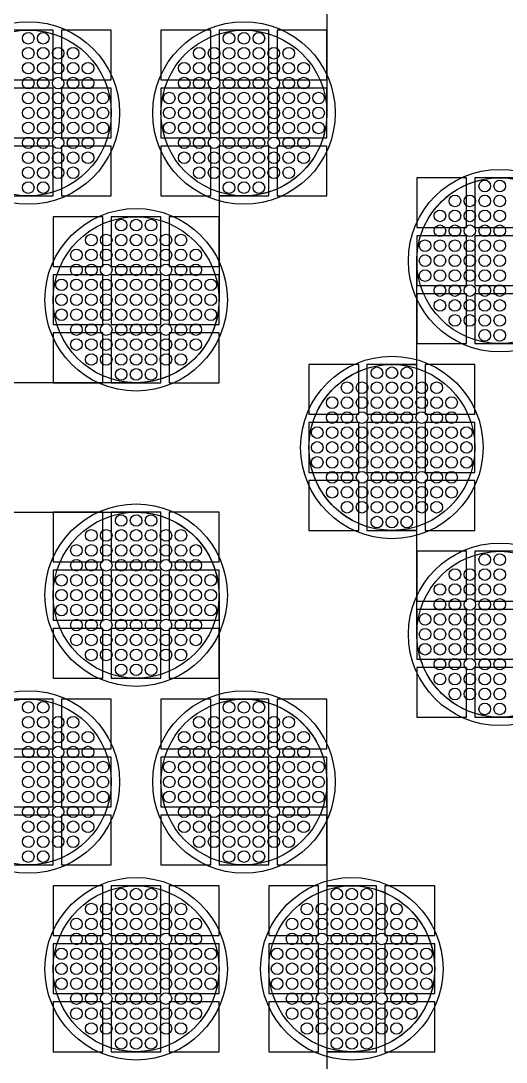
# Model space of a CAD drawing. Extents: x -49 to 54, y -38 to 38.
# Drawn here: x -40.21 to -37.28, y -5.28 to 1 of the extents above; entities that cross this region are included whole.
import ezdxf

# ---------------------------------------------------------------- set-up
doc = ezdxf.new("R2010")
doc.units = 0
for name, color, linetype in [('BACK_LAYER', 5, 'CONTINUOUS'), ('COND_LAYER_LOWER_ELECTRODE', 6, 'CONTINUOUS'), ('CONDUCTIVE_LAYER_BACK_LAYER', 2, 'CONTINUOUS'), ('EMITTER', 3, 'CONTINUOUS'), ('LOWER_ELECTRODE', 1, 'CONTINUOUS')]:
    doc.layers.add(name, color=color, linetype=linetype)

msp = doc.modelspace()

# ---------------------------------------------------------------- linework, layer by layer
at = {"layer": 'BACK_LAYER'}
for points in [[(-40.3139, 0.6451), (-40.0139, 0.6451), (-40.0139, 0.9451), (-40.3139, 0.9451)], [(-39.9639, 0.6451), (-39.6639, 0.6451), (-39.6639, 0.9451), (-39.9639, 0.9451)], [(-39.3639, 0.6451), (-39.0639, 0.6451), (-39.0639, 0.9451), (-39.3639, 0.9451)], [(-39.0139, 0.6451), (-38.7139, 0.6451), (-38.7139, 0.9451), (-39.0139, 0.9451)], [(-38.6639, 0.6451), (-38.3639, 0.6451), (-38.3639, 0.9451), (-38.6639, 0.9451)], [(-40.3139, 0.2951), (-40.0139, 0.2951), (-40.0139, 0.5951), (-40.3139, 0.5951)], [(-39.9639, 0.2951), (-39.6639, 0.2951), (-39.6639, 0.5951), (-39.9639, 0.5951)], [(-39.3639, 0.2951), (-39.0639, 0.2951), (-39.0639, 0.5951), (-39.3639, 0.5951)], [(-39.0139, 0.2951), (-38.7139, 0.2951), (-38.7139, 0.5951), (-39.0139, 0.5951)], [(-38.6639, 0.2951), (-38.3639, 0.2951), (-38.3639, 0.5951), (-38.6639, 0.5951)], [(-40.3139, -0.0549), (-40.0139, -0.0549), (-40.0139, 0.2451), (-40.3139, 0.2451)], [(-39.9639, -0.0549), (-39.6639, -0.0549), (-39.6639, 0.2451), (-39.9639, 0.2451)], [(-39.3639, -0.0549), (-39.0639, -0.0549), (-39.0639, 0.2451), (-39.3639, 0.2451)], [(-39.0139, -0.0549), (-38.7139, -0.0549), (-38.7139, 0.2451), (-39.0139, 0.2451)], [(-38.6639, -0.0549), (-38.3639, -0.0549), (-38.3639, 0.2451), (-38.6639, 0.2451)], [(-37.8221, -0.2451), (-37.5221, -0.2451), (-37.5221, 0.0549), (-37.8221, 0.0549)], [(-37.4721, -0.2451), (-37.1721, -0.2451), (-37.1721, 0.0549), (-37.4721, 0.0549)], [(-40.0139, -0.4807), (-39.7139, -0.4807), (-39.7139, -0.1807), (-40.0139, -0.1807)], [(-39.6639, -0.4807), (-39.3639, -0.4807), (-39.3639, -0.1807), (-39.6639, -0.1807)], [(-39.3139, -0.4807), (-39.0139, -0.4807), (-39.0139, -0.1807), (-39.3139, -0.1807)], [(-37.8221, -0.5951), (-37.5221, -0.5951), (-37.5221, -0.2951), (-37.8221, -0.2951)], [(-37.4721, -0.5951), (-37.1721, -0.5951), (-37.1721, -0.2951), (-37.4721, -0.2951)], [(-40.0139, -0.8307), (-39.7139, -0.8307), (-39.7139, -0.5307), (-40.0139, -0.5307)], [(-39.6639, -0.8307), (-39.3639, -0.8307), (-39.3639, -0.5307), (-39.6639, -0.5307)], [(-39.3139, -0.8307), (-39.0139, -0.8307), (-39.0139, -0.5307), (-39.3139, -0.5307)], [(-37.8221, -0.9451), (-37.5221, -0.9451), (-37.5221, -0.6451), (-37.8221, -0.6451)], [(-37.4721, -0.9451), (-37.1721, -0.9451), (-37.1721, -0.6451), (-37.4721, -0.6451)], [(-40.0139, -1.1807), (-39.7139, -1.1807), (-39.7139, -0.8807), (-40.0139, -0.8807)], [(-39.6639, -1.1807), (-39.3639, -1.1807), (-39.3639, -0.8807), (-39.6639, -0.8807)], [(-39.3139, -1.1807), (-39.0139, -1.1807), (-39.0139, -0.8807), (-39.3139, -0.8807)], [(-38.4721, -1.3709), (-38.1721, -1.3709), (-38.1721, -1.0709), (-38.4721, -1.0709)], [(-38.1221, -1.3709), (-37.8221, -1.3709), (-37.8221, -1.0709), (-38.1221, -1.0709)], [(-37.7721, -1.3709), (-37.4721, -1.3709), (-37.4721, -1.0709), (-37.7721, -1.0709)], [(-38.4721, -1.7209), (-38.1721, -1.7209), (-38.1721, -1.4209), (-38.4721, -1.4209)], [(-38.1221, -1.7209), (-37.8221, -1.7209), (-37.8221, -1.4209), (-38.1221, -1.4209)], [(-37.7721, -1.7209), (-37.4721, -1.7209), (-37.4721, -1.4209), (-37.7721, -1.4209)], [(-38.4721, -2.0709), (-38.1721, -2.0709), (-38.1721, -1.7709), (-38.4721, -1.7709)], [(-38.1221, -2.0709), (-37.8221, -2.0709), (-37.8221, -1.7709), (-38.1221, -1.7709)], [(-37.7721, -2.0709), (-37.4721, -2.0709), (-37.4721, -1.7709), (-37.7721, -1.7709)], [(-40.0139, -2.2611), (-39.7139, -2.2611), (-39.7139, -1.9611), (-40.0139, -1.9611)], [(-39.6639, -2.2611), (-39.3639, -2.2611), (-39.3639, -1.9611), (-39.6639, -1.9611)], [(-39.3139, -2.2611), (-39.0139, -2.2611), (-39.0139, -1.9611), (-39.3139, -1.9611)], [(-37.8221, -2.4968), (-37.5221, -2.4968), (-37.5221, -2.1968), (-37.8221, -2.1968)], [(-37.4721, -2.4968), (-37.1721, -2.4968), (-37.1721, -2.1968), (-37.4721, -2.1968)], [(-40.0139, -2.6111), (-39.7139, -2.6111), (-39.7139, -2.3111), (-40.0139, -2.3111)], [(-39.6639, -2.6111), (-39.3639, -2.6111), (-39.3639, -2.3111), (-39.6639, -2.3111)], [(-39.3139, -2.6111), (-39.0139, -2.6111), (-39.0139, -2.3111), (-39.3139, -2.3111)], [(-37.8221, -2.8468), (-37.5221, -2.8468), (-37.5221, -2.5468), (-37.8221, -2.5468)], [(-37.4721, -2.8468), (-37.1721, -2.8468), (-37.1721, -2.5468), (-37.4721, -2.5468)], [(-40.0139, -2.9611), (-39.7139, -2.9611), (-39.7139, -2.6611), (-40.0139, -2.6611)], [(-39.6639, -2.9611), (-39.3639, -2.9611), (-39.3639, -2.6611), (-39.6639, -2.6611)], [(-39.3139, -2.9611), (-39.0139, -2.9611), (-39.0139, -2.6611), (-39.3139, -2.6611)], [(-37.8221, -3.1968), (-37.5221, -3.1968), (-37.5221, -2.8968), (-37.8221, -2.8968)], [(-37.4721, -3.1968), (-37.1721, -3.1968), (-37.1721, -2.8968), (-37.4721, -2.8968)], [(-40.3139, -3.387), (-40.0139, -3.387), (-40.0139, -3.087), (-40.3139, -3.087)], [(-39.9639, -3.387), (-39.6639, -3.387), (-39.6639, -3.087), (-39.9639, -3.087)], [(-39.3639, -3.387), (-39.0639, -3.387), (-39.0639, -3.087), (-39.3639, -3.087)], [(-39.0139, -3.387), (-38.7139, -3.387), (-38.7139, -3.087), (-39.0139, -3.087)], [(-38.6639, -3.387), (-38.3639, -3.387), (-38.3639, -3.087), (-38.6639, -3.087)], [(-40.3139, -3.737), (-40.0139, -3.737), (-40.0139, -3.437), (-40.3139, -3.437)], [(-39.9639, -3.737), (-39.6639, -3.737), (-39.6639, -3.437), (-39.9639, -3.437)], [(-39.3639, -3.737), (-39.0639, -3.737), (-39.0639, -3.437), (-39.3639, -3.437)], [(-39.0139, -3.737), (-38.7139, -3.737), (-38.7139, -3.437), (-39.0139, -3.437)], [(-38.6639, -3.737), (-38.3639, -3.737), (-38.3639, -3.437), (-38.6639, -3.437)], [(-40.3139, -4.087), (-40.0139, -4.087), (-40.0139, -3.787), (-40.3139, -3.787)], [(-39.9639, -4.087), (-39.6639, -4.087), (-39.6639, -3.787), (-39.9639, -3.787)], [(-39.3639, -4.087), (-39.0639, -4.087), (-39.0639, -3.787), (-39.3639, -3.787)], [(-39.0139, -4.087), (-38.7139, -4.087), (-38.7139, -3.787), (-39.0139, -3.787)], [(-38.6639, -4.087), (-38.3639, -4.087), (-38.3639, -3.787), (-38.6639, -3.787)], [(-40.0139, -4.5128), (-39.7139, -4.5128), (-39.7139, -4.2128), (-40.0139, -4.2128)], [(-39.6639, -4.5128), (-39.3639, -4.5128), (-39.3639, -4.2128), (-39.6639, -4.2128)], [(-39.3139, -4.5128), (-39.0139, -4.5128), (-39.0139, -4.2128), (-39.3139, -4.2128)], [(-38.7139, -4.5128), (-38.4139, -4.5128), (-38.4139, -4.2128), (-38.7139, -4.2128)], [(-38.3639, -4.5128), (-38.0639, -4.5128), (-38.0639, -4.2128), (-38.3639, -4.2128)], [(-38.0139, -4.5128), (-37.7139, -4.5128), (-37.7139, -4.2128), (-38.0139, -4.2128)], [(-40.0139, -4.8628), (-39.7139, -4.8628), (-39.7139, -4.5628), (-40.0139, -4.5628)], [(-39.6639, -4.8628), (-39.3639, -4.8628), (-39.3639, -4.5628), (-39.6639, -4.5628)], [(-39.3139, -4.8628), (-39.0139, -4.8628), (-39.0139, -4.5628), (-39.3139, -4.5628)], [(-38.7139, -4.8628), (-38.4139, -4.8628), (-38.4139, -4.5628), (-38.7139, -4.5628)], [(-38.3639, -4.8628), (-38.0639, -4.8628), (-38.0639, -4.5628), (-38.3639, -4.5628)], [(-38.0139, -4.8628), (-37.7139, -4.8628), (-37.7139, -4.5628), (-38.0139, -4.5628)], [(-40.0139, -5.2128), (-39.7139, -5.2128), (-39.7139, -4.9128), (-40.0139, -4.9128)], [(-39.6639, -5.2128), (-39.3639, -5.2128), (-39.3639, -4.9128), (-39.6639, -4.9128)], [(-39.3139, -5.2128), (-39.0139, -5.2128), (-39.0139, -4.9128), (-39.3139, -4.9128)], [(-38.7139, -5.2128), (-38.4139, -5.2128), (-38.4139, -4.9128), (-38.7139, -4.9128)], [(-38.3639, -5.2128), (-38.0639, -5.2128), (-38.0639, -4.9128), (-38.3639, -4.9128)], [(-38.0139, -5.2128), (-37.7139, -5.2128), (-37.7139, -4.9128), (-38.0139, -4.9128)]]:
    msp.add_lwpolyline(points, close=True, dxfattribs=at)
at = {"layer": 'COND_LAYER_LOWER_ELECTRODE'}
for centre in [(-40.1639, 0.4451), (-38.8639, 0.4451), (-37.3221, -0.4451), (-39.5139, -0.6807), (-37.9721, -1.5709), (-39.5139, -2.4611), (-37.3221, -2.6968), (-40.1639, -3.587), (-38.8639, -3.587), (-39.5139, -4.7128), (-38.2139, -4.7128)]:
    msp.add_circle(centre, 0.55, dxfattribs=at)
at = {"layer": 'CONDUCTIVE_LAYER_BACK_LAYER'}
for points in [[(-38.3639, 1.071), (-38.3639, 0.4451), (-38.3643, 0.4252), (-38.3655, 0.4054), (-38.3675, 0.3856), (-38.3703, 0.3659), (-38.3738, 0.3463), (-38.3781, 0.3269), (-38.3832, 0.3077), (-38.389, 0.2887), (-38.3956, 0.2699), (-38.403, 0.2515), (-38.411, 0.2333), (-38.4198, 0.2154), (-38.4293, 0.198), (-38.4394, 0.1809), (-38.4503, 0.1642), (-38.4618, 0.148), (-38.4739, 0.1322), (-38.4867, 0.117), (-38.5, 0.1022), (-38.5139, 0.088), (-38.5284, 0.0744), (-38.5434, 0.0614), (-38.5589, 0.0489), (-38.5749, 0.0371), (-38.5913, 0.0259), (-38.6082, 0.0154), (-38.6255, 0.0056), (-38.6432, -0.0035), (-38.6612, -0.0119), (-38.6795, -0.0196), (-38.6981, -0.0266), (-38.717, -0.0328), (-38.7361, -0.0383), (-38.7554, -0.043), (-38.7749, -0.0469), (-38.7946, -0.0501), (-38.8143, -0.0524), (-38.8341, -0.054), (-38.854, -0.0548), (-39.0139, -0.0548), (-39.0139, -0.6807), (-39.0143, -0.7006), (-39.0155, -0.7205), (-39.0175, -0.7402), (-39.0203, -0.7599), (-39.0238, -0.7795), (-39.0281, -0.7989), (-39.0332, -0.8181), (-39.039, -0.8371), (-39.0456, -0.8559), (-39.053, -0.8744), (-39.061, -0.8925), (-39.0698, -0.9104), (-39.0793, -0.9279), (-39.0894, -0.9449), (-39.1003, -0.9616), (-39.1118, -0.9778), (-39.1239, -0.9936), (-39.1367, -1.0088), (-39.15, -1.0236), (-39.1639, -1.0378), (-39.1784, -1.0514), (-39.1934, -1.0645), (-39.2089, -1.0769), (-39.2249, -1.0887), (-39.2413, -1.0999), (-39.2582, -1.1104), (-39.2755, -1.1202), (-39.2932, -1.1294), (-39.3112, -1.1378), (-39.3295, -1.1455), (-39.3481, -1.1524), (-39.367, -1.1587), (-39.3861, -1.1641), (-39.4054, -1.1688), (-39.4249, -1.1728), (-39.4446, -1.1759), (-39.4643, -1.1783), (-39.4841, -1.1798), (-39.504, -1.1806), (-42.1239, -1.1806)], [(-37.1721, -3.1967), (-37.332, -3.1967), (-37.3519, -3.1959), (-37.3717, -3.1943), (-37.3914, -3.1919), (-37.4111, -3.1888), (-37.4306, -3.1849), (-37.4499, -3.1802), (-37.469, -3.1747), (-37.4879, -3.1685), (-37.5065, -3.1615), (-37.5248, -3.1538), (-37.5429, -3.1454), (-37.5605, -3.1362), (-37.5778, -3.1264), (-37.5947, -3.1159), (-37.6111, -3.1047), (-37.6271, -3.0929), (-37.6426, -3.0805), (-37.6576, -3.0674), (-37.6721, -3.0538), (-37.686, -3.0396), (-37.6994, -3.0249), (-37.7121, -3.0096), (-37.7242, -2.9939), (-37.7357, -2.9776), (-37.7466, -2.961), (-37.7567, -2.9439), (-37.7662, -2.9264), (-37.775, -2.9086), (-37.7831, -2.8904), (-37.7904, -2.8719), (-37.797, -2.8532), (-37.8028, -2.8342), (-37.8079, -2.8149), (-37.8122, -2.7955), (-37.8158, -2.776), (-37.8185, -2.7563), (-37.8205, -2.7365), (-37.8217, -2.7166), (-37.8221, -2.6968), (-37.8221, -2.0708), (-37.982, -2.0708), (-38.0019, -2.07), (-38.0217, -2.0685), (-38.0414, -2.0661), (-38.0611, -2.0629), (-38.0806, -2.059), (-38.0999, -2.0543), (-38.119, -2.0489), (-38.1379, -2.0426), (-38.1565, -2.0357), (-38.1748, -2.028), (-38.1929, -2.0195), (-38.2105, -2.0104), (-38.2278, -2.0006), (-38.2447, -1.9901), (-38.2611, -1.9789), (-38.2771, -1.9671), (-38.2926, -1.9547), (-38.3076, -1.9416), (-38.3221, -1.928), (-38.336, -1.9138), (-38.3494, -1.899), (-38.3621, -1.8838), (-38.3742, -1.868), (-38.3857, -1.8518), (-38.3966, -1.8351), (-38.4067, -1.8181), (-38.4162, -1.8006), (-38.425, -1.7827), (-38.4331, -1.7646), (-38.4404, -1.7461), (-38.447, -1.7273), (-38.4528, -1.7083), (-38.4579, -1.6891), (-38.4622, -1.6697), (-38.4658, -1.6501), (-38.4685, -1.6304), (-38.4705, -1.6107), (-38.4717, -1.5908), (-38.4721, -1.5709), (-38.4717, -1.5511), (-38.4705, -1.5312), (-38.4685, -1.5114), (-38.4658, -1.4917), (-38.4622, -1.4722), (-38.4579, -1.4528), (-38.4528, -1.4335), (-38.447, -1.4145), (-38.4404, -1.3958), (-38.4331, -1.3773), (-38.425, -1.3591), (-38.4162, -1.3413), (-38.4067, -1.3238), (-38.3966, -1.3067), (-38.3857, -1.2901), (-38.3742, -1.2738), (-38.3621, -1.2581), (-38.3494, -1.2428), (-38.336, -1.2281), (-38.3221, -1.2139), (-38.3076, -1.2002), (-38.2926, -1.1872), (-38.2771, -1.1748), (-38.2611, -1.1629), (-38.2447, -1.1518), (-38.2278, -1.1413), (-38.2105, -1.1314), (-38.1929, -1.1223), (-38.1748, -1.1139), (-38.1565, -1.1062), (-38.1379, -1.0992), (-38.119, -1.093), (-38.0999, -1.0875), (-38.0806, -1.0828), (-38.0611, -1.0789), (-38.0414, -1.0758), (-38.0217, -1.0734), (-38.0019, -1.0718), (-37.982, -1.071), (-37.8221, -1.071), (-37.8221, -0.4451), (-37.8217, -0.4252), (-37.8205, -0.4054), (-37.8185, -0.3856), (-37.8158, -0.3659), (-37.8122, -0.3463), (-37.8079, -0.3269), (-37.8028, -0.3077), (-37.797, -0.2887), (-37.7904, -0.2699), (-37.7831, -0.2515), (-37.775, -0.2333), (-37.7662, -0.2154), (-37.7567, -0.198), (-37.7466, -0.1809), (-37.7357, -0.1642), (-37.7242, -0.148), (-37.7121, -0.1322), (-37.6994, -0.117), (-37.686, -0.1022), (-37.6721, -0.088), (-37.6576, -0.0744), (-37.6426, -0.0614), (-37.6271, -0.0489), (-37.6111, -0.0371), (-37.5947, -0.0259), (-37.5778, -0.0154), (-37.5605, -0.0056), (-37.5429, 0.0035), (-37.5248, 0.0119), (-37.5065, 0.0196), (-37.4879, 0.0266), (-37.469, 0.0328), (-37.4499, 0.0383), (-37.4306, 0.043), (-37.4111, 0.0469), (-37.3914, 0.0501), (-37.3717, 0.0524), (-37.3519, 0.054), (-37.332, 0.0548), (-37.1721, 0.0548)], [(-40.8139, -1.9612), (-39.504, -1.9612), (-39.4841, -1.962), (-39.4643, -1.9636), (-39.4446, -1.966), (-39.4249, -1.9691), (-39.4054, -1.973), (-39.3861, -1.9777), (-39.367, -1.9832), (-39.3481, -1.9894), (-39.3295, -1.9964), (-39.3112, -2.0041), (-39.2932, -2.0125), (-39.2755, -2.0216), (-39.2582, -2.0315), (-39.2413, -2.042), (-39.2249, -2.0531), (-39.2089, -2.0649), (-39.1934, -2.0774), (-39.1784, -2.0904), (-39.1639, -2.1041), (-39.15, -2.1183), (-39.1367, -2.133), (-39.1239, -2.1483), (-39.1118, -2.164), (-39.1003, -2.1802), (-39.0894, -2.1969), (-39.0793, -2.214), (-39.0698, -2.2315), (-39.061, -2.2493), (-39.053, -2.2675), (-39.0456, -2.286), (-39.039, -2.3047), (-39.0332, -2.3237), (-39.0281, -2.3429), (-39.0238, -2.3624), (-39.0203, -2.3819), (-39.0175, -2.4016), (-39.0155, -2.4214), (-39.0143, -2.4412), (-39.0139, -2.4611), (-39.0139, -3.0871), (-38.854, -3.0871), (-38.8341, -3.0878), (-38.8143, -3.0894), (-38.7946, -3.0918), (-38.7749, -3.0949), (-38.7554, -3.0989), (-38.7361, -3.1036), (-38.717, -3.109), (-38.6981, -3.1152), (-38.6795, -3.1222), (-38.6612, -3.1299), (-38.6432, -3.1383), (-38.6255, -3.1475), (-38.6082, -3.1573), (-38.5913, -3.1678), (-38.5749, -3.179), (-38.5589, -3.1908), (-38.5434, -3.2032), (-38.5284, -3.2163), (-38.5139, -3.2299), (-38.5, -3.2441), (-38.4867, -3.2588), (-38.4739, -3.2741), (-38.4618, -3.2899), (-38.4503, -3.3061), (-38.4394, -3.3227), (-38.4293, -3.3398), (-38.4198, -3.3573), (-38.411, -3.3751), (-38.403, -3.3933), (-38.3956, -3.4118), (-38.389, -3.4306), (-38.3832, -3.4496), (-38.3781, -3.4688), (-38.3738, -3.4882), (-38.3703, -3.5078), (-38.3675, -3.5274), (-38.3655, -3.5472), (-38.3643, -3.5671), (-38.3639, -3.587), (-38.3639, -4.2129), (-38.204, -4.2129), (-38.1841, -4.2137), (-38.1643, -4.2153), (-38.1446, -4.2176), (-38.1249, -4.2208), (-38.1054, -4.2247), (-38.0861, -4.2294), (-38.067, -4.2349), (-38.0481, -4.2411), (-38.0295, -4.248), (-38.0112, -4.2557), (-37.9932, -4.2642), (-37.9755, -4.2733), (-37.9582, -4.2831), (-37.9413, -4.2936), (-37.9249, -4.3048), (-37.9089, -4.3166), (-37.8934, -4.3291), (-37.8784, -4.3421), (-37.8639, -4.3557), (-37.85, -4.3699), (-37.8367, -4.3847), (-37.8239, -4.3999), (-37.8118, -4.4157), (-37.8003, -4.4319), (-37.7894, -4.4486), (-37.7793, -4.4657), (-37.7698, -4.4831), (-37.761, -4.501), (-37.753, -4.5192), (-37.7456, -4.5376), (-37.739, -4.5564), (-37.7332, -4.5754), (-37.7281, -4.5946), (-37.7238, -4.614), (-37.7203, -4.6336), (-37.7175, -4.6533), (-37.7155, -4.6731), (-37.7143, -4.6929), (-37.7139, -4.7128), (-37.7143, -4.7327), (-37.7155, -4.7525), (-37.7175, -4.7723), (-37.7203, -4.792), (-37.7238, -4.8116), (-37.7281, -4.831), (-37.7332, -4.8502), (-37.739, -4.8692), (-37.7456, -4.8879), (-37.753, -4.9064), (-37.761, -4.9246), (-37.7698, -4.9424), (-37.7793, -4.9599), (-37.7894, -4.977), (-37.8003, -4.9937), (-37.8118, -5.0099), (-37.8239, -5.0256), (-37.8367, -5.0409), (-37.85, -5.0556), (-37.8639, -5.0698), (-37.8784, -5.0835), (-37.8934, -5.0965), (-37.9089, -5.109), (-37.9249, -5.1208), (-37.9413, -5.1319), (-37.9582, -5.1424), (-37.9755, -5.1523), (-37.9932, -5.1614), (-38.0112, -5.1698), (-38.0295, -5.1775), (-38.0481, -5.1845), (-38.067, -5.1907), (-38.0861, -5.1962), (-38.1054, -5.2009), (-38.1249, -5.2048), (-38.1446, -5.208), (-38.1643, -5.2103), (-38.1841, -5.2119), (-38.204, -5.2127), (-38.3639, -5.2127), (-38.3639, -5.8386)]]:
    msp.add_lwpolyline(points, dxfattribs=at)
at = {"layer": 'EMITTER'}
for centre in [(-40.1639, 0.4451), (-38.8639, 0.4451), (-37.3221, -0.4451), (-39.5139, -0.6807), (-37.9721, -1.5709), (-39.5139, -2.4611), (-37.3221, -2.6968), (-40.1639, -3.587), (-38.8639, -3.587), (-39.5139, -4.7128), (-38.2139, -4.7128)]:
    msp.add_circle(centre, 0.5, dxfattribs=at)
at = {"layer": 'LOWER_ELECTRODE'}
for centre in [(-40.1639, 0.8951), (-40.0739, 0.8951), (-38.9539, 0.8951), (-38.8639, 0.8951), (-38.7739, 0.8951), (-40.1639, 0.8051), (-40.0739, 0.8051), (-39.9839, 0.8051), (-39.8939, 0.8051), (-39.1339, 0.8051), (-39.0439, 0.8051), (-38.9539, 0.8051), (-38.8639, 0.8051), (-38.7739, 0.8051), (-38.6839, 0.8051), (-38.5939, 0.8051), (-40.1639, 0.7151), (-40.0739, 0.7151), (-39.9839, 0.7151), (-39.8939, 0.7151), (-39.8039, 0.7151), (-39.2239, 0.7151), (-39.1339, 0.7151), (-39.0439, 0.7151), (-38.9539, 0.7151), (-38.8639, 0.7151), (-38.7739, 0.7151), (-38.6839, 0.7151), (-38.5939, 0.7151), (-38.5039, 0.7151), (-40.1639, 0.6251), (-40.0739, 0.6251), (-39.9839, 0.6251), (-39.8939, 0.6251), (-39.8039, 0.6251), (-39.2239, 0.6251), (-39.1339, 0.6251), (-39.0439, 0.6251), (-38.9539, 0.6251), (-38.8639, 0.6251), (-38.7739, 0.6251), (-38.6839, 0.6251), (-38.5939, 0.6251), (-38.5039, 0.6251), (-40.1639, 0.5351), (-40.0739, 0.5351), (-39.9839, 0.5351), (-39.8939, 0.5351), (-39.8039, 0.5351), (-39.7139, 0.5351), (-39.3139, 0.5351), (-39.2239, 0.5351), (-39.1339, 0.5351), (-39.0439, 0.5351), (-38.9539, 0.5351), (-38.8639, 0.5351), (-38.7739, 0.5351), (-38.6839, 0.5351), (-38.5939, 0.5351), (-38.5039, 0.5351), (-38.4139, 0.5351), (-40.1639, 0.4451), (-40.0739, 0.4451), (-39.9839, 0.4451), (-39.8939, 0.4451), (-39.8039, 0.4451), (-39.7139, 0.4451), (-39.3139, 0.4451), (-39.2239, 0.4451), (-39.1339, 0.4451), (-39.0439, 0.4451), (-38.9539, 0.4451), (-38.8639, 0.4451), (-38.7739, 0.4451), (-38.6839, 0.4451), (-38.5939, 0.4451), (-38.5039, 0.4451), (-38.4139, 0.4451), (-40.1639, 0.3551), (-40.0739, 0.3551), (-39.9839, 0.3551), (-39.8939, 0.3551), (-39.8039, 0.3551), (-39.7139, 0.3551), (-39.3139, 0.3551), (-39.2239, 0.3551), (-39.1339, 0.3551), (-39.0439, 0.3551), (-38.9539, 0.3551), (-38.8639, 0.3551), (-38.7739, 0.3551), (-38.6839, 0.3551), (-38.5939, 0.3551), (-38.5039, 0.3551), (-38.4139, 0.3551), (-40.1639, 0.2651), (-40.0739, 0.2651), (-39.9839, 0.2651), (-39.8939, 0.2651), (-39.8039, 0.2651), (-39.2239, 0.2651), (-39.1339, 0.2651), (-39.0439, 0.2651), (-38.9539, 0.2651), (-38.8639, 0.2651), (-38.7739, 0.2651), (-38.6839, 0.2651), (-38.5939, 0.2651), (-38.5039, 0.2651), (-40.1639, 0.1751), (-40.0739, 0.1751), (-39.9839, 0.1751), (-39.8939, 0.1751), (-39.8039, 0.1751), (-39.2239, 0.1751), (-39.1339, 0.1751), (-39.0439, 0.1751), (-38.9539, 0.1751), (-38.8639, 0.1751), (-38.7739, 0.1751), (-38.6839, 0.1751), (-38.5939, 0.1751), (-38.5039, 0.1751), (-40.1639, 0.0851), (-40.0739, 0.0851), (-39.9839, 0.0851), (-39.8939, 0.0851), (-39.1339, 0.0851), (-39.0439, 0.0851), (-38.9539, 0.0851), (-38.8639, 0.0851), (-38.7739, 0.0851), (-38.6839, 0.0851), (-38.5939, 0.0851), (-40.1639, -0.0049), (-40.0739, -0.0049), (-38.9539, -0.0049), (-38.8639, -0.0049), (-38.7739, -0.0049), (-37.4121, 0.0049), (-37.3221, 0.0049), (-37.5921, -0.0851), (-37.5021, -0.0851), (-37.4121, -0.0851), (-37.3221, -0.0851), (-37.6821, -0.1751), (-37.5921, -0.1751), (-37.5021, -0.1751), (-37.4121, -0.1751), (-37.3221, -0.1751), (-39.6039, -0.2307), (-39.5139, -0.2307), (-39.4239, -0.2307), (-37.6821, -0.2651), (-37.5921, -0.2651), (-37.5021, -0.2651), (-37.4121, -0.2651), (-37.3221, -0.2651), (-39.7839, -0.3207), (-39.6939, -0.3207), (-39.6039, -0.3207), (-39.5139, -0.3207), (-39.4239, -0.3207), (-39.3339, -0.3207), (-39.2439, -0.3207), (-39.8739, -0.4107), (-39.7839, -0.4107), (-39.6939, -0.4107), (-39.6039, -0.4107), (-39.5139, -0.4107), (-39.4239, -0.4107), (-39.3339, -0.4107), (-39.2439, -0.4107), (-39.1539, -0.4107), (-37.7721, -0.3551), (-37.6821, -0.3551), (-37.5921, -0.3551), (-37.5021, -0.3551), (-37.4121, -0.3551), (-37.3221, -0.3551), (-37.7721, -0.4451), (-37.6821, -0.4451), (-37.5921, -0.4451), (-37.5021, -0.4451), (-37.4121, -0.4451), (-37.3221, -0.4451), (-39.8739, -0.5007), (-39.7839, -0.5007), (-39.6939, -0.5007), (-39.6039, -0.5007), (-39.5139, -0.5007), (-39.4239, -0.5007), (-39.3339, -0.5007), (-39.2439, -0.5007), (-39.1539, -0.5007), (-37.7721, -0.5351), (-37.6821, -0.5351), (-37.5921, -0.5351), (-37.5021, -0.5351), (-37.4121, -0.5351), (-37.3221, -0.5351), (-39.9639, -0.5907), (-39.8739, -0.5907), (-39.7839, -0.5907), (-39.6939, -0.5907), (-39.6039, -0.5907), (-39.5139, -0.5907), (-39.4239, -0.5907), (-39.3339, -0.5907), (-39.2439, -0.5907), (-39.1539, -0.5907), (-39.0639, -0.5907), (-37.6821, -0.6251), (-37.5921, -0.6251), (-37.5021, -0.6251), (-37.4121, -0.6251), (-37.3221, -0.6251), (-39.9639, -0.6807), (-39.8739, -0.6807), (-39.7839, -0.6807), (-39.6939, -0.6807), (-39.6039, -0.6807), (-39.5139, -0.6807), (-39.4239, -0.6807), (-39.3339, -0.6807), (-39.2439, -0.6807), (-39.1539, -0.6807), (-39.0639, -0.6807), (-37.6821, -0.7151), (-37.5921, -0.7151), (-37.5021, -0.7151), (-37.4121, -0.7151), (-37.3221, -0.7151), (-39.9639, -0.7707), (-39.8739, -0.7707), (-39.7839, -0.7707), (-39.6939, -0.7707), (-39.6039, -0.7707), (-39.5139, -0.7707), (-39.4239, -0.7707), (-39.3339, -0.7707), (-39.2439, -0.7707), (-39.1539, -0.7707), (-39.0639, -0.7707), (-37.5921, -0.8051), (-37.5021, -0.8051), (-37.4121, -0.8051), (-37.3221, -0.8051), (-39.8739, -0.8607), (-39.7839, -0.8607), (-39.6939, -0.8607), (-39.6039, -0.8607), (-39.5139, -0.8607), (-39.4239, -0.8607), (-39.3339, -0.8607), (-39.2439, -0.8607), (-39.1539, -0.8607), (-37.4121, -0.8951), (-37.3221, -0.8951), (-39.8739, -0.9507), (-39.7839, -0.9507), (-39.6939, -0.9507), (-39.6039, -0.9507), (-39.5139, -0.9507), (-39.4239, -0.9507), (-39.3339, -0.9507), (-39.2439, -0.9507), (-39.1539, -0.9507), (-39.7839, -1.0407), (-39.6939, -1.0407), (-39.6039, -1.0407), (-39.5139, -1.0407), (-39.4239, -1.0407), (-39.3339, -1.0407), (-39.2439, -1.0407), (-39.6039, -1.1307), (-39.5139, -1.1307), (-39.4239, -1.1307), (-38.0621, -1.1209), (-37.9721, -1.1209), (-37.8821, -1.1209), (-38.2421, -1.2109), (-38.1521, -1.2109), (-38.0621, -1.2109), (-37.9721, -1.2109), (-37.8821, -1.2109), (-37.7921, -1.2109), (-37.7021, -1.2109), (-38.3321, -1.3009), (-38.2421, -1.3009), (-38.1521, -1.3009), (-38.0621, -1.3009), (-37.9721, -1.3009), (-37.8821, -1.3009), (-37.7921, -1.3009), (-37.7021, -1.3009), (-37.6121, -1.3009), (-38.3321, -1.3909), (-38.2421, -1.3909), (-38.1521, -1.3909), (-38.0621, -1.3909), (-37.9721, -1.3909), (-37.8821, -1.3909), (-37.7921, -1.3909), (-37.7021, -1.3909), (-37.6121, -1.3909), (-38.4221, -1.4809), (-38.3321, -1.4809), (-38.2421, -1.4809), (-38.1521, -1.4809), (-38.0621, -1.4809), (-37.9721, -1.4809), (-37.8821, -1.4809), (-37.7921, -1.4809), (-37.7021, -1.4809), (-37.6121, -1.4809), (-37.5221, -1.4809), (-38.4221, -1.5709), (-38.3321, -1.5709), (-38.2421, -1.5709), (-38.1521, -1.5709), (-38.0621, -1.5709), (-37.9721, -1.5709), (-37.8821, -1.5709), (-37.7921, -1.5709), (-37.7021, -1.5709), (-37.6121, -1.5709), (-37.5221, -1.5709), (-38.4221, -1.6609), (-38.3321, -1.6609), (-38.2421, -1.6609), (-38.1521, -1.6609), (-38.0621, -1.6609), (-37.9721, -1.6609), (-37.8821, -1.6609), (-37.7921, -1.6609), (-37.7021, -1.6609), (-37.6121, -1.6609), (-37.5221, -1.6609), (-38.3321, -1.7509), (-38.2421, -1.7509), (-38.1521, -1.7509), (-38.0621, -1.7509), (-37.9721, -1.7509), (-37.8821, -1.7509), (-37.7921, -1.7509), (-37.7021, -1.7509), (-37.6121, -1.7509), (-38.3321, -1.8409), (-38.2421, -1.8409), (-38.1521, -1.8409), (-38.0621, -1.8409), (-37.9721, -1.8409), (-37.8821, -1.8409), (-37.7921, -1.8409), (-37.7021, -1.8409), (-37.6121, -1.8409), (-38.2421, -1.9309), (-38.1521, -1.9309), (-38.0621, -1.9309), (-37.9721, -1.9309), (-37.8821, -1.9309), (-37.7921, -1.9309), (-37.7021, -1.9309), (-39.6039, -2.0111), (-39.5139, -2.0111), (-39.4239, -2.0111), (-38.0621, -2.0209), (-37.9721, -2.0209), (-37.8821, -2.0209), (-39.7839, -2.1011), (-39.6939, -2.1011), (-39.6039, -2.1011), (-39.5139, -2.1011), (-39.4239, -2.1011), (-39.3339, -2.1011), (-39.2439, -2.1011), (-39.8739, -2.1911), (-39.7839, -2.1911), (-39.6939, -2.1911), (-39.6039, -2.1911), (-39.5139, -2.1911), (-39.4239, -2.1911), (-39.3339, -2.1911), (-39.2439, -2.1911), (-39.1539, -2.1911), (-39.8739, -2.2811), (-39.7839, -2.2811), (-39.6939, -2.2811), (-39.6039, -2.2811), (-39.5139, -2.2811), (-39.4239, -2.2811), (-39.3339, -2.2811), (-39.2439, -2.2811), (-39.1539, -2.2811), (-37.4121, -2.2468), (-37.3221, -2.2468), (-37.5921, -2.3368), (-37.5021, -2.3368), (-37.4121, -2.3368), (-37.3221, -2.3368), (-39.9639, -2.3711), (-39.8739, -2.3711), (-39.7839, -2.3711), (-39.6939, -2.3711), (-39.6039, -2.3711), (-39.5139, -2.3711), (-39.4239, -2.3711), (-39.3339, -2.3711), (-39.2439, -2.3711), (-39.1539, -2.3711), (-39.0639, -2.3711), (-39.9639, -2.4611), (-39.8739, -2.4611), (-39.7839, -2.4611), (-39.6939, -2.4611), (-39.6039, -2.4611), (-39.5139, -2.4611), (-39.4239, -2.4611), (-39.3339, -2.4611), (-39.2439, -2.4611), (-39.1539, -2.4611), (-39.0639, -2.4611), (-37.6821, -2.4268), (-37.5921, -2.4268), (-37.5021, -2.4268), (-37.4121, -2.4268), (-37.3221, -2.4268), (-37.6821, -2.5168), (-37.5921, -2.5168), (-37.5021, -2.5168), (-37.4121, -2.5168), (-37.3221, -2.5168), (-39.9639, -2.5511), (-39.8739, -2.5511), (-39.7839, -2.5511), (-39.6939, -2.5511), (-39.6039, -2.5511), (-39.5139, -2.5511), (-39.4239, -2.5511), (-39.3339, -2.5511), (-39.2439, -2.5511), (-39.1539, -2.5511), (-39.0639, -2.5511), (-37.7721, -2.6068), (-37.6821, -2.6068), (-37.5921, -2.6068), (-37.5021, -2.6068), (-37.4121, -2.6068), (-37.3221, -2.6068), (-39.8739, -2.6411), (-39.7839, -2.6411), (-39.6939, -2.6411), (-39.6039, -2.6411), (-39.5139, -2.6411), (-39.4239, -2.6411), (-39.3339, -2.6411), (-39.2439, -2.6411), (-39.1539, -2.6411), (-39.8739, -2.7311), (-39.7839, -2.7311), (-39.6939, -2.7311), (-39.6039, -2.7311), (-39.5139, -2.7311), (-39.4239, -2.7311), (-39.3339, -2.7311), (-39.2439, -2.7311), (-39.1539, -2.7311), (-37.7721, -2.6968), (-37.6821, -2.6968), (-37.5921, -2.6968), (-37.5021, -2.6968), (-37.4121, -2.6968), (-37.3221, -2.6968), (-37.7721, -2.7868), (-37.6821, -2.7868), (-37.5921, -2.7868), (-37.5021, -2.7868), (-37.4121, -2.7868), (-37.3221, -2.7868), (-39.7839, -2.8211), (-39.6939, -2.8211), (-39.6039, -2.8211), (-39.5139, -2.8211), (-39.4239, -2.8211), (-39.3339, -2.8211), (-39.2439, -2.8211), (-39.6039, -2.9111), (-39.5139, -2.9111), (-39.4239, -2.9111), (-37.6821, -2.8768), (-37.5921, -2.8768), (-37.5021, -2.8768), (-37.4121, -2.8768), (-37.3221, -2.8768), (-37.6821, -2.9668), (-37.5921, -2.9668), (-37.5021, -2.9668), (-37.4121, -2.9668), (-37.3221, -2.9668), (-37.5921, -3.0568), (-37.5021, -3.0568), (-37.4121, -3.0568), (-37.3221, -3.0568), (-40.1639, -3.137), (-40.0739, -3.137), (-38.9539, -3.137), (-38.8639, -3.137), (-38.7739, -3.137), (-37.4121, -3.1468), (-37.3221, -3.1468), (-40.1639, -3.227), (-40.0739, -3.227), (-39.9839, -3.227), (-39.8939, -3.227), (-39.1339, -3.227), (-39.0439, -3.227), (-38.9539, -3.227), (-38.8639, -3.227), (-38.7739, -3.227), (-38.6839, -3.227), (-38.5939, -3.227), (-40.1639, -3.317), (-40.0739, -3.317), (-39.9839, -3.317), (-39.8939, -3.317), (-39.8039, -3.317), (-39.2239, -3.317), (-39.1339, -3.317), (-39.0439, -3.317), (-38.9539, -3.317), (-38.8639, -3.317), (-38.7739, -3.317), (-38.6839, -3.317), (-38.5939, -3.317), (-38.5039, -3.317), (-40.1639, -3.407), (-40.0739, -3.407), (-39.9839, -3.407), (-39.8939, -3.407), (-39.8039, -3.407), (-39.2239, -3.407), (-39.1339, -3.407), (-39.0439, -3.407), (-38.9539, -3.407), (-38.8639, -3.407), (-38.7739, -3.407), (-38.6839, -3.407), (-38.5939, -3.407), (-38.5039, -3.407), (-40.1639, -3.497), (-40.0739, -3.497), (-39.9839, -3.497), (-39.8939, -3.497), (-39.8039, -3.497), (-39.7139, -3.497), (-39.3139, -3.497), (-39.2239, -3.497), (-39.1339, -3.497), (-39.0439, -3.497), (-38.9539, -3.497), (-38.8639, -3.497), (-38.7739, -3.497), (-38.6839, -3.497), (-38.5939, -3.497), (-38.5039, -3.497), (-38.4139, -3.497), (-40.1639, -3.587), (-40.0739, -3.587), (-39.9839, -3.587), (-39.8939, -3.587), (-39.8039, -3.587), (-39.7139, -3.587), (-39.3139, -3.587), (-39.2239, -3.587), (-39.1339, -3.587), (-39.0439, -3.587), (-38.9539, -3.587), (-38.8639, -3.587), (-38.7739, -3.587), (-38.6839, -3.587), (-38.5939, -3.587), (-38.5039, -3.587), (-38.4139, -3.587), (-40.1639, -3.677), (-40.0739, -3.677), (-39.9839, -3.677), (-39.8939, -3.677), (-39.8039, -3.677), (-39.7139, -3.677), (-39.3139, -3.677), (-39.2239, -3.677), (-39.1339, -3.677), (-39.0439, -3.677), (-38.9539, -3.677), (-38.8639, -3.677), (-38.7739, -3.677), (-38.6839, -3.677), (-38.5939, -3.677), (-38.5039, -3.677), (-38.4139, -3.677), (-40.1639, -3.767), (-40.0739, -3.767), (-39.9839, -3.767), (-39.8939, -3.767), (-39.8039, -3.767), (-39.2239, -3.767), (-39.1339, -3.767), (-39.0439, -3.767), (-38.9539, -3.767), (-38.8639, -3.767), (-38.7739, -3.767), (-38.6839, -3.767), (-38.5939, -3.767), (-38.5039, -3.767), (-40.1639, -3.857), (-40.0739, -3.857), (-39.9839, -3.857), (-39.8939, -3.857), (-39.8039, -3.857), (-39.2239, -3.857), (-39.1339, -3.857), (-39.0439, -3.857), (-38.9539, -3.857), (-38.8639, -3.857), (-38.7739, -3.857), (-38.6839, -3.857), (-38.5939, -3.857), (-38.5039, -3.857), (-40.1639, -3.947), (-40.0739, -3.947), (-39.9839, -3.947), (-39.8939, -3.947), (-39.1339, -3.947), (-39.0439, -3.947), (-38.9539, -3.947), (-38.8639, -3.947), (-38.7739, -3.947), (-38.6839, -3.947), (-38.5939, -3.947), (-40.1639, -4.037), (-40.0739, -4.037), (-38.9539, -4.037), (-38.8639, -4.037), (-38.7739, -4.037), (-39.6039, -4.2628), (-39.5139, -4.2628), (-39.4239, -4.2628), (-38.3039, -4.2628), (-38.2139, -4.2628), (-38.1239, -4.2628), (-39.7839, -4.3528), (-39.6939, -4.3528), (-39.6039, -4.3528), (-39.5139, -4.3528), (-39.4239, -4.3528), (-39.3339, -4.3528), (-39.2439, -4.3528), (-38.4839, -4.3528), (-38.3939, -4.3528), (-38.3039, -4.3528), (-38.2139, -4.3528), (-38.1239, -4.3528), (-38.0339, -4.3528), (-37.9439, -4.3528), (-39.8739, -4.4428), (-39.7839, -4.4428), (-39.6939, -4.4428), (-39.6039, -4.4428), (-39.5139, -4.4428), (-39.4239, -4.4428), (-39.3339, -4.4428), (-39.2439, -4.4428), (-39.1539, -4.4428), (-38.5739, -4.4428), (-38.4839, -4.4428), (-38.3939, -4.4428), (-38.3039, -4.4428), (-38.2139, -4.4428), (-38.1239, -4.4428), (-38.0339, -4.4428), (-37.9439, -4.4428), (-37.8539, -4.4428), (-39.8739, -4.5328), (-39.7839, -4.5328), (-39.6939, -4.5328), (-39.6039, -4.5328), (-39.5139, -4.5328), (-39.4239, -4.5328), (-39.3339, -4.5328), (-39.2439, -4.5328), (-39.1539, -4.5328), (-38.5739, -4.5328), (-38.4839, -4.5328), (-38.3939, -4.5328), (-38.3039, -4.5328), (-38.2139, -4.5328), (-38.1239, -4.5328), (-38.0339, -4.5328), (-37.9439, -4.5328), (-37.8539, -4.5328), (-39.9639, -4.6228), (-39.8739, -4.6228), (-39.7839, -4.6228), (-39.6939, -4.6228), (-39.6039, -4.6228), (-39.5139, -4.6228), (-39.4239, -4.6228), (-39.3339, -4.6228), (-39.2439, -4.6228), (-39.1539, -4.6228), (-39.0639, -4.6228), (-38.6639, -4.6228), (-38.5739, -4.6228), (-38.4839, -4.6228), (-38.3939, -4.6228), (-38.3039, -4.6228), (-38.2139, -4.6228), (-38.1239, -4.6228), (-38.0339, -4.6228), (-37.9439, -4.6228), (-37.8539, -4.6228), (-37.7639, -4.6228), (-39.9639, -4.7128), (-39.8739, -4.7128), (-39.7839, -4.7128), (-39.6939, -4.7128), (-39.6039, -4.7128), (-39.5139, -4.7128), (-39.4239, -4.7128), (-39.3339, -4.7128), (-39.2439, -4.7128), (-39.1539, -4.7128), (-39.0639, -4.7128), (-38.6639, -4.7128), (-38.5739, -4.7128), (-38.4839, -4.7128), (-38.3939, -4.7128), (-38.3039, -4.7128), (-38.2139, -4.7128), (-38.1239, -4.7128), (-38.0339, -4.7128), (-37.9439, -4.7128), (-37.8539, -4.7128), (-37.7639, -4.7128), (-39.9639, -4.8028), (-39.8739, -4.8028), (-39.7839, -4.8028), (-39.6939, -4.8028), (-39.6039, -4.8028), (-39.5139, -4.8028), (-39.4239, -4.8028), (-39.3339, -4.8028), (-39.2439, -4.8028), (-39.1539, -4.8028), (-39.0639, -4.8028), (-38.6639, -4.8028), (-38.5739, -4.8028), (-38.4839, -4.8028), (-38.3939, -4.8028), (-38.3039, -4.8028), (-38.2139, -4.8028), (-38.1239, -4.8028), (-38.0339, -4.8028), (-37.9439, -4.8028), (-37.8539, -4.8028), (-37.7639, -4.8028), (-39.8739, -4.8928), (-39.7839, -4.8928), (-39.6939, -4.8928), (-39.6039, -4.8928), (-39.5139, -4.8928), (-39.4239, -4.8928), (-39.3339, -4.8928), (-39.2439, -4.8928), (-39.1539, -4.8928), (-38.5739, -4.8928), (-38.4839, -4.8928), (-38.3939, -4.8928), (-38.3039, -4.8928), (-38.2139, -4.8928), (-38.1239, -4.8928), (-38.0339, -4.8928), (-37.9439, -4.8928), (-37.8539, -4.8928), (-39.8739, -4.9828), (-39.7839, -4.9828), (-39.6939, -4.9828), (-39.6039, -4.9828), (-39.5139, -4.9828), (-39.4239, -4.9828), (-39.3339, -4.9828), (-39.2439, -4.9828), (-39.1539, -4.9828), (-38.5739, -4.9828), (-38.4839, -4.9828), (-38.3939, -4.9828), (-38.3039, -4.9828), (-38.2139, -4.9828), (-38.1239, -4.9828), (-38.0339, -4.9828), (-37.9439, -4.9828), (-37.8539, -4.9828), (-39.7839, -5.0728), (-39.6939, -5.0728), (-39.6039, -5.0728), (-39.5139, -5.0728), (-39.4239, -5.0728), (-39.3339, -5.0728), (-39.2439, -5.0728), (-38.4839, -5.0728), (-38.3939, -5.0728), (-38.3039, -5.0728), (-38.2139, -5.0728), (-38.1239, -5.0728), (-38.0339, -5.0728), (-37.9439, -5.0728), (-39.6039, -5.1628), (-39.5139, -5.1628), (-39.4239, -5.1628), (-38.3039, -5.1628), (-38.2139, -5.1628), (-38.1239, -5.1628)]:
    msp.add_circle(centre, 0.035, dxfattribs=at)

doc.saveas('drawing.dxf')
